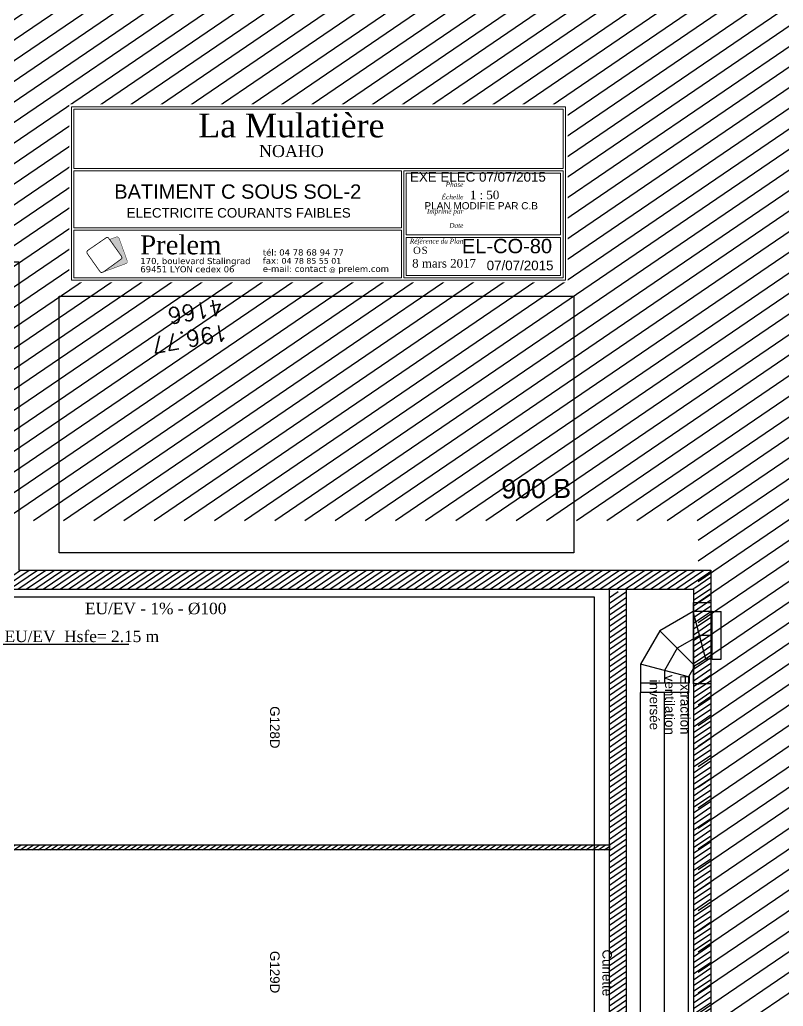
# Model space of a CAD drawing. Header units: millimetres. Extents: x 522027 to 600964, y -380282 to -298602.
# Drawn here: x 559042 to 567031, y -331059 to -320741 of the extents above; entities that cross this region are included whole.
import ezdxf
from ezdxf.enums import TextEntityAlignment as Align

# ---------------------------------------------------------------- set-up
doc = ezdxf.new("R2010")
doc.units = ezdxf.units.MM
doc.set_wipeout_variables(frame=1)
for name, color, linetype in [('3-BAT C-Niveau -2', 7, 'Continuous'), ('AEP_SSL', 252, 'Continuous'), ('Fond topo - Z_500', 252, 'Continuous'), ('prlm-EAU-EUEV', 25, 'Continuous')]:
    doc.layers.add(name, color=color, linetype=linetype)
for name, color, linetype, plot in [('Fond topo - N', 252, 'Continuous', False), ('Fond topo - NCACHE', 252, 'Continuous', False), ('Fond topo - ZCACHE', 252, 'Continuous', False)]:
    doc.layers.add(name, color=color, linetype=linetype, plot=plot)
for name, color, linetype, lineweight in [('Fond topo - P', 252, 'Continuous', 25), ('prlm-ELEC-CFO', 1, 'Continuous', 25), ('prlm-VMC', 82, 'Continuous', 25), ('prlm-ZCARTOUCHE', 7, 'Continuous', 13)]:
    doc.layers.add(name, color=color, linetype=linetype, lineweight=lineweight)
doc.styles.add('Arial', font='arial.ttf')
doc.styles.add('prlm-eau-euev', font='pala.ttf', dxfattribs={"height": 18})
doc.styles.add('prlm-georgia', font='georgia.ttf', dxfattribs={"height": 1.8})
doc.styles.add('prlm-verdana', font='verdana.ttf', dxfattribs={"height": 0.9})
doc.styles.add('SIMPLEX', font='simplex_.ttf', dxfattribs={"height": 1.25})
doc.styles.get("Standard").update_dxf_attribs({"font": 'arial.ttf'})
doc.styles.add('Tronçons', font='arial.ttf', dxfattribs={"height": 0.25})
picture_1 = doc.add_image_def('image1.jpg', size_in_pixel=(1076, 536))
pattern_1 = [(34.27639858860678, (505201.9765886068, 142745.1149682105), (-23.42440987927622, 44.17348777046779), [])]

# ---------------------------------------------------------------- blocks, each defined once
blk = doc.blocks.new('PTOPO')
at = {"layer": 'Fond topo - NCACHE', "style": 'SIMPLEX'}
blk.add_attdef('MAT', text='', height=0.34, dxfattribs=at).set_placement((0.09999999986030161, -0.09999999962747097), align=Align.TOP_LEFT)
at = {"layer": 'Fond topo - ZCACHE', "style": 'SIMPLEX'}
blk.add_attdef('ALT', (0.09999999986030161, 0.09999999962747097), '', height=0.34, dxfattribs=at)
blk = doc.blocks.new('cartouche_BET')
at = {"layer": 'prlm-ZCARTOUCHE'}
blk.add_hatch(color=0, dxfattribs=at).paths.add_polyline_path([(10.03833318679355, 4.464844295688282), (10.09736717817717, 4.200787193371946), (10.04970373635069, 3.999035092845145), (6.218776081195782, 1.226907292458565), (11.06109689140371, 3.004150140830109), (11.21139488282981, 3.193312178077632), (11.2225242389127, 3.554935200679994), (9.466153350564255, 8.401911601089079), (9.269408387005953, 8.56344080186392), (9.002372753453187, 8.61260812273291), (7.572698427624034, 8.070728919372286), (7.502876837647343, 8.039932891965941)])
at = {"layer": 'prlm-ZCARTOUCHE', "color": 0}
blk.add_lwpolyline([(0, 10), (0, 0), (69, 0), (69, 10)], close=True, dxfattribs=at)
for points, const_width in [([(6.811095572626499, 8.434326450573154), (2.831075893423304, 5.695261385305558), (2.717404854055943, 5.422594088601965), (2.762869824182488, 5.138563083559585), (5.54806871024077, 1.19282645134532), (5.798169116193861, 1.079209935770233), (6.218776081195784, 1.226907292458565), (10.04970373635069, 3.999035092845144), (10.09736717817717, 4.200787193371945), (10.03833318679355, 4.464844295688282), (7.224397820944816, 8.432598755549463), (6.983221573582611, 8.505470463494623), (6.811095572626499, 8.434326450573154)], 0.18), ([(6.218776081195784, 1.226907292458565), (11.06109689140371, 3.004150140830108), (11.21139488282981, 3.193312178077632), (11.2225242389127, 3.554935200679994), (9.466153350564255, 8.401911601089079), (9.269408387005953, 8.56344080186392), (9.002372753453187, 8.61260812273291), (7.572698427624033, 8.070728919372288), (7.501701405308779, 8.039414447076261)], 0.09000000000000001)]:
    blk.add_lwpolyline(points, dxfattribs=dict(at, const_width=const_width))
at = {"layer": 'prlm-ZCARTOUCHE', "color": 0, "attachment_point": 4, "line_spacing_factor": 0.8, "style": 'prlm-verdana'}
for s, insert, char_height, width in [('{\\fGeorgia|b0|i0|c0|p18;Prelem}', (13.9531684252694, 6.890961249181672), 4, 47.63429612342395), ('170, boulevard Stalingrad   ^J69451 LYON cedex 06', (13.97934159799453, 2.638187104782446), 1.3, 47.63429612342395), ('tél: 04 78 68 94 77\\Pfax: {\\H0.92308x;04 78 85 55 01}   \\Pe-mail: contact {\\H0.7692x;@} prelem.com', (39.76768850759794, 3.407357379344376), 1.3, 31.069075944502)]:
    blk.add_mtext(s, dxfattribs=dict(at, insert=insert, char_height=char_height, width=width))
blk = doc.blocks.new('$CTfon')
at = {"color": 0}
blk.add_wipeout([(-104.475105390279, 36.975105390279), (0.47457198015186464, 36.975105390279), (0.4749999999999943, -0.47500000000002274), (-104.475105390279, -0.47500000000002274)], dxfattribs=at).dxf.layer = 'prlm-ZCARTOUCHE'
at = {"layer": 'prlm-ZCARTOUCHE', "color": 0}
for points in [[(-104.000105390279, 36.50010539027903), (0, 36.50010539027903), (0, 0), (-104.000105390279, -5.551115123125783e-17)], [(-103.500105390279, 36.00010539027903), (-0.5001053902790318, 36.00010539027903), (-0.5001053902790318, 23.50010539027903), (-103.500105390279, 23.50010539027903)], [(-103.500105390279, 23.00010539027903), (-34.50010539027903, 23.00010539027903), (-34.50010539027903, 11.00010539027903), (-103.500105390279, 11.00010539027903)], [(-34.00010539027903, 23.00010539027903), (-0.5001053902790317, 23.00010539027903), (-0.5001053902790318, 0.5000019781822971), (-34.00010539027903, 0.5001053902790318)], [(-1.000105390279032, 9.500105390279032), (-33.50010539027903, 9.500105390279032), (-33.50010539027903, 22.50010539027903), (-1.000105390279032, 22.50010539027903)], [(-1.000105390279032, 1.000001978182354), (-33.50010539027903, 1.000105390279032), (-33.50010539027903, 9.000105390279032), (-1.000105390279032, 9.000105390279032)]]:
    blk.add_lwpolyline(points, close=True, dxfattribs=at)
blk.add_blockref('cartouche_BET', (-103.500105390279, 0.5), dxfattribs=at)
at = {"layer": 'prlm-ZCARTOUCHE', "color": 0, "linetype": 'ByBlock', "ltscale": 20, "char_height": 1, "attachment_point": 6}
for s, insert, width in [('{\\fGeorgia|b0|i1|c0|p18;Phase}', (-21.48505603286725, 20.13082530421548), 11), ('{\\fGeorgia|b0|i1|c0|p18;Échelle}', (-21.48505603286725, 17.50108096395365), 11), ('{\\fGeorgia|b0|i1|c0|p18;Imprimé par}', (-21.48505603286725, 14.31126373272514), 11), ('{\\fGeorgia|b0|i1|c0|p18;Date}', (-21.48505603286725, 11.50752856012627), 11), ('{\\fGeorgia|b0|i1|c0|p18;Référence du Plan}', (-21.48505603286725, 8.036874801583554), 12.85977469084492)]:
    blk.add_mtext(s, dxfattribs=dict(at, insert=insert, width=width))
blk = doc.blocks.new('$CTaff')
at = {"layer": 'prlm-ZCARTOUCHE', "color": 0, "linetype": 'ByBlock', "lineweight": -2, "style": 'prlm-georgia', "flags": 8}
blk.add_attdef('CTAFF', text='', height=5, dxfattribs=at).set_placement((-52.45608208261558, 32.05382956643132), align=Align.MIDDLE_CENTER)
blk = doc.blocks.new('$CTcli')
at = {"layer": 'prlm-ZCARTOUCHE', "color": 0, "linetype": 'ByBlock', "lineweight": -2, "style": 'prlm-georgia', "flags": 8}
blk.add_attdef('CTCLI', text='', height=2.5, dxfattribs=at).set_placement((-52.45608208261558, 26.66133069477986), align=Align.MIDDLE_CENTER)
blk = doc.blocks.new('$CTsca')
at = {"layer": 'prlm-ZCARTOUCHE', "color": 0, "style": 'prlm-georgia', "flags": 8}
blk.add_attdef('CTSCA', (-18.77436393744898, 17.0378999867643), '', height=1.8, dxfattribs=at)

msp = doc.modelspace()

# ---------------------------------------------------------------- hatches: boundary and pattern name
at = {"layer": '3-BAT C-Niveau -2'}
h = msp.add_hatch(dxfattribs=at)
h.set_pattern_fill('H_FER', color=256, scale=9.999999999999998, angle=-10.72360141139323, style=0, pattern_type=2)
h.set_pattern_definition([(34.27639858860676, (1271368.978319504, -1040570.022897178), (-100.1334594417305, 146.9201278448944), [])])
h.paths.add_polyline_path([(536116.8951652776, -317044.7895434806), (541535.7919969251, -316081.2009112095), (542301.9021603158, -320390.2647987925), (550386.4492592867, -320390.2657395913), (550386.4491698081, -321159.1679276968), (553730.2252985835, -321159.1683168113), (553730.2251132671, -322751.6426569787), (558901.0940765105, -322751.6432587155), (558901.0937013412, -325977.7936141435), (566141.2478956273, -325977.7944566766), (566141.2468302362, -335133.0034474665), (571705.5611864105, -335119.9557708176), (571678.7373784184, -300573.6598533913), (523400.1102113547, -300573.6542352019), (523400.1012395388, -377670.8979638359), (569419.8456406724, -377645.493551353), (570919.8459491823, -374994.3828006266), (571779.8462669374, -372263.8314504023), (572139.8465625141, -369723.8314922955), (572259.8469139552, -366703.8315062621), (571699.8473305926, -363123.5295128832), (571099.8475214019, -361483.8313712715), (570265.5101148346, -360103.8312741797), (569209.8477891907, -359183.8311513332), (567799.8478472419, -358683.8309872514), (565261.2440942843, -358643.8306918344), (565261.2433945583, -364656.7712038169), (565261.2426925041, -369214.9043040173), (551604.0444178134, -369214.9027148345), (551604.044615183, -367518.8424970908), (543101.24380867, -367518.8415076197), (543101.248047499, -331095.5394628248), (537729.9155752948, -326062.0217251503)])
h = msp.add_hatch(dxfattribs=at)
h.set_pattern_fill('MURS MACONNERIE-2', color=256, scale=9.999999999999998, angle=-10.72360141139323, style=0, pattern_type=2)
h.set_pattern_definition(pattern_1)
h.paths.add_polyline_path([(555530.0447569564, -326498.1415240797), (555530.0447336826, -326698.1415240802), (566091.4771958226, -326698.1427531121), (566271.4772190964, -326498.1427740585)])
h = msp.add_hatch(dxfattribs=at)
h.set_pattern_fill('MURS MACONNERIE-2', color=256, scale=9.999999999999998, angle=-10.72360141139323, style=0, pattern_type=2)
h.set_pattern_definition(pattern_1)
h.paths.add_polyline_path([(566091.476141803, -335755.635783508), (566271.476141803, -335755.6358044534), (566271.4772190964, -326498.1427740585), (566091.4771958226, -326698.1427531121)])
h = msp.add_hatch(dxfattribs=at)
h.set_pattern_fill('MURS MACONNERIE-2', color=256, scale=9.999999999999998, angle=-10.72360141139323, style=0, pattern_type=2)
h.set_pattern_definition([(34.27639858860678, (505201.9765886068, 142710.8972384855), (-23.42440987927622, 44.17348777046779), [])])
h.paths.add_polyline_path([(565211.472210872, -369569.470330175), (565391.4721875982, -369769.4703511219), (565391.4771970464, -326721.8546535894), (565211.4771970455, -326721.8546326444)])
h = msp.add_hatch(dxfattribs=at)
h.set_pattern_fill('50_BETON', color=256, scale=9.999999999999998, angle=-10.72360141139323, style=0, pattern_type=2)
h.set_pattern_definition([(34.27639858860676, (505019.3333825916, 142779.7036872399), (18.90677717240643, -30.50914771941045), [])])
h.paths.add_polyline_path([(565211.2784324884, -329423.1426506871), (565211.2784383073, -329373.1426506862), (556761.2784383083, -329373.1416673609), (556761.2784324903, -329423.1416673595)])

# ---------------------------------------------------------------- linework, layer by layer
for p, q in [((559031.3230246808, -326498.1419315236), (566271.4772190964, -326498.1427740585)), ((559051.3230244601, -326498.1419338519), (566271.4772190964, -326498.1427740585)), ((566271.4772190964, -326498.1427740585), (566271.476141803, -335755.6358044534)), ((566271.4772190964, -326498.1427740585), (566271.476141803, -335755.6358044534)), ((555530.0447336826, -326698.1415240802), (566091.4771958226, -326698.1427531121)), ((555530.0447336826, -326698.1415240802), (566091.4771958226, -326698.1427531121)), ((565211.4762415895, -334898.1426507076), (565211.4771970455, -326687.63690292)), ((565211.476245081, -334868.1426507076), (565211.4771970455, -326687.63690292)), ((565391.4721875982, -369735.2526213974), (565391.4771970455, -326687.6369238654)), ((565391.4764460586, -333141.072811604), (565391.4771970455, -326687.6369238654)), ((566091.4771958226, -326698.1427531121), (566091.476141803, -335755.635783508)), ((566091.4771958226, -326698.1427531121), (566091.476141803, -335755.635783508)), ((565211.2784383073, -329373.1426506862), (556761.2784383083, -329373.1416673609)), ((565211.2784383073, -329373.1426506862), (556761.2784383083, -329373.1416673609)), ((565211.2784324884, -329423.1426506871), (556761.2784324903, -329423.1416673595)), ((565211.2784324884, -329423.1426506871), (556761.2784324903, -329423.1416673595)), ((565211.2784383073, -329373.1426506862), (565211.2784324884, -329423.1426506871))]:
    msp.add_line(p, q, dxfattribs=at)
at = {"layer": '3-BAT C-Niveau -2', "ltscale": 50.8, "flags": 128}
msp.add_lwpolyline([(543231.4773709681, -331615.8877802058), (537860.1448987639, -326582.3700425313), (536247.1244887467, -317565.1378608621), (541666.0213203942, -316601.5492285904), (542432.1314837849, -320910.613116174), (550516.6785827558, -320910.6140569723), (550516.6784932772, -321679.5162450774), (553860.4546220526, -321679.5166341923), (553860.4544367362, -323271.9909743601), (559031.3233999787, -323271.991576096), (559031.3230248103, -326498.1419315245), (566271.4772190964, -326498.1427740585), (566271.4761537053, -335653.3517648471)], dxfattribs=at)
at = {"layer": '3-BAT C-Niveau -2', "flags": 128}
msp.add_lwpolyline([(566271.4771798365, -326835.5180784659), (566271.4770809216, -327685.5180784669), (566091.4770809216, -327685.5180575191), (566091.4771798365, -326835.5180575186)], close=True, dxfattribs=at)
at = {"layer": 'prlm-EAU-EUEV', "ltscale": 50}
for p, q in [((558753.4145897034, -326776.7137244252), (565051.2797691891, -326776.7137244262)), ((565051.2797691891, -326776.7137244262), (565051.2797691891, -334742.8923842541))]:
    msp.add_line(p, q, dxfattribs=at)
at = {"layer": 'prlm-EAU-EUEV'}
msp.add_line((558802.2909172261, -327270.6708585538), (560184.8927386426, -327270.6708585459), dxfattribs=at)
at = {"layer": 'prlm-VMC'}
for p, q in [((566086.4472828658, -326930.2780793392), (565738.3710715123, -327131.2399736626)), ((566220.4218790813, -327430.2780793392), (566086.4472828658, -326930.2780793392)), ((566287.4091771891, -326930.2780793392), (566086.4472828658, -326930.2780793392)), ((566287.4091771891, -326930.2780793392), (566382.6472724272, -326930.2780793392)), ((566287.4091771891, -327430.2780793392), (566287.4091771891, -326930.2780793392)), ((566382.6472724272, -327430.2780793392), (566382.6472724272, -326930.2780793392)), ((565738.3710715123, -327131.2399736626), (565537.4091771891, -327479.3161850159)), ((566104.3964752969, -327497.265377447), (565738.3710715125, -327131.2399736626)), ((566153.4345809736, -327180.2780793392), (565921.3837734046, -327314.2526755548)), ((566287.4091771891, -327180.2780793392), (566153.4345809736, -327180.2780793392)), ((565921.3837734046, -327314.2526755548), (565787.4091771891, -327546.3034831237)), ((566037.4091771891, -327613.2907812315), (565537.4091771891, -327479.3161850159)), ((565537.4091771891, -327479.3161850159), (565537.4091771891, -327680.2780793392)), ((566104.3964752969, -327497.2653774471), (566037.4091771891, -327613.2907812315)), ((566220.4218790813, -327430.2780793392), (566104.3964752969, -327497.2653774471)), ((566287.4091771891, -327430.2780793392), (566220.4218790813, -327430.2780793392)), ((566287.4091771891, -327430.2780793392), (566382.6472724272, -327430.2780793392)), ((565787.4091771891, -327546.3034831237), (565787.4091771891, -327680.2780793392)), ((565537.4091771891, -327680.2780793392), (565537.4091771891, -327775.5161745774)), ((566037.4091771891, -327680.2780793392), (565537.4091771891, -327680.2780793392)), ((566037.4091771891, -327613.2907812315), (566037.4091771891, -327680.2780793392)), ((566037.4091771891, -327680.2780793392), (566037.4091771891, -327775.5161745774)), ((565537.4091771919, -334867.0883056962), (565537.4091771891, -327775.5161745779)), ((566037.4091771891, -327775.5161745774), (565537.4091771891, -327775.5161745774)), ((565787.4091771919, -334867.0883056961), (565787.4091771891, -327775.5161745778)), ((566037.4091771919, -334867.088305696), (566037.4091771891, -327775.5161745777))]:
    msp.add_line(p, q, dxfattribs=at)

# ---------------------------------------------------------------- block references
at = {"layer": 'Fond topo - P', "ltscale": 2}
ref = msp.add_blockref('PTOPO', (561240.1997233136, -323865.3836678818), dxfattribs=dict(at, xscale=499.9999999999997, yscale=499.9999999999997, zscale=499.9999999999997, rotation=190.0656205306617))
ref.add_attrib('MAT', '4166', dxfattribs={"layer": 'Fond topo - N', "color": 0, "ltscale": 2, "height": 170, "rotation": 190.0656204979375, "style": 'SIMPLEX'}).set_placement((561182.2305141538, -323824.8920541299), align=Align.TOP_LEFT)
ref.add_attrib('ALT', '196.77', (561199.7081095837, -323923.3528769268), dxfattribs={"layer": 'Fond topo - Z_500', "color": 0, "ltscale": 2, "height": 170, "rotation": 190.0656204979375, "style": 'SIMPLEX'})

# ---------------------------------------------------------------- texts
at = {"layer": '3-BAT C-Niveau -2', "char_height": 99.99999999999999, "style": 'Arial'}
for s, insert, attachment_point, rotation, line_spacing_factor in [('Extraction\\Pventilation\\Pinversée', (566054.7529552784, -327906.1337425709), 2, 269.99999333249724, 0.962448333479905), ('G128D', (561710.6496309787, -328141.7029099283), 5, 269.99999333249724, 1.060905691732447), ('G129D', (561710.6493330719, -330701.7029099283), 5, 269.99999333249724, 1.060905691732447), ('Cunette{\\H1.481x;\\P}', (565238.4057471938, -330709.4727314357), 2, 269.9999933324864, 0.8342879715583645)]:
    msp.add_mtext(s, dxfattribs=dict(at, insert=insert, attachment_point=attachment_point, rotation=rotation, line_spacing_factor=line_spacing_factor))
at = {"layer": 'AEP_SSL', "style": 'Tronçons'}
msp.add_text('900 B', height=200, rotation=0.438776817644772, dxfattribs=at).set_placement((564081.6562561104, -325747.4347236275))
at = {"layer": 'prlm-EAU-EUEV', "style": 'prlm-eau-euev'}
msp.add_text('EU/EV - 1%%% - Ø100', height=120, dxfattribs=at).set_placement((559724.440535343, -326958.3297925529))
msp.add_text('EU/EV  Hsfe= 2.15 m', height=119.9999999999999, rotation=359.9999999992093, dxfattribs=at).set_placement((558883.3102011224, -327249.630319847))

# ---------------------------------------------------------------- pictures from other files: only their frames are drawn
at = {"layer": 'prlm-ELEC-CFO', "ltscale": 25}
image = msp.add_image(picture_1, insert=(559455.4365018671, -326314.7597556426), size_in_units=(5383.52607810193, 2681.7564850024482), dxfattribs=at)
image.dxf.flags = 7

# ---------------------------------------------------------------- next in the draw order: block references
at = {"layer": 'prlm-ZCARTOUCHE', "xscale": 49.67655796179315, "yscale": 49.67655796179315, "zscale": 49.67655796179315}
msp.add_blockref('$CTfon', (564751.1156632085, -323463.761863854), dxfattribs=at)

# ---------------------------------------------------------------- next in the draw order: block references
for name, p, values in [('$CTaff', (564490.4206606541, -323439.118865561), {'CTAFF': 'La Mulatière'}), ('$CTcli', (564490.4206606541, -323439.118865561), {'CTCLI': 'NOAHO'}), ('$CTsca', (564684.6360920323, -323463.9966605941), {'CTSCA': '1 : 50'})]:
    msp.add_blockref(name, p, dxfattribs=at).add_auto_attribs(values)

# ---------------------------------------------------------------- next in the draw order: texts
at = {"layer": 'prlm-ZCARTOUCHE', "color": 1, "lineweight": 25}
for s, p in [('EXE ELEC 07/07/2015', (563125.4792574607, -322434.6262894869)), ('07/07/2015', (563927.4062449709, -323360.395635088))]:
    msp.add_text(s, height=100, dxfattribs=at).set_placement(p)
at = {"layer": 'prlm-ZCARTOUCHE', "lineweight": 25}
for s, p in [('BATIMENT C SOUS SOL-2', (560030.8329638913, -322612.8760019932)), ('EL-CO-80', (563668.6802240685, -323182.7006460768))]:
    msp.add_text(s, height=150, dxfattribs=at).set_placement(p)
at = {"layer": 'prlm-ZCARTOUCHE', "color": 1, "ltscale": 25, "style": 'Arial'}
msp.add_text('PLAN MODIFIE PAR C.B', height=75, dxfattribs=at).set_placement((563276.3180011692, -322723.748449866))
at = {"layer": 'prlm-ZCARTOUCHE', "color": 1, "lineweight": 30, "ltscale": 25, "style": 'Arial'}
msp.add_text('ELECTRICITE COURANTS FAIBLES', height=100, dxfattribs=at).set_placement((560161.2824708698, -322810.0861533135))
at = {"layer": 'prlm-ZCARTOUCHE', "attachment_point": 1, "style": 'prlm-georgia'}
for s, insert, char_height in [('{\\T1.1;OS}', (563157.1619005799, -323115.3414398264), 74.51483694268973), ('8 mars 2017', (563147.977115917, -323243.1854016227), 89.41780433122767)]:
    msp.add_mtext(s, dxfattribs=dict(at, insert=insert, char_height=char_height))

doc.saveas('drawing.dxf')
